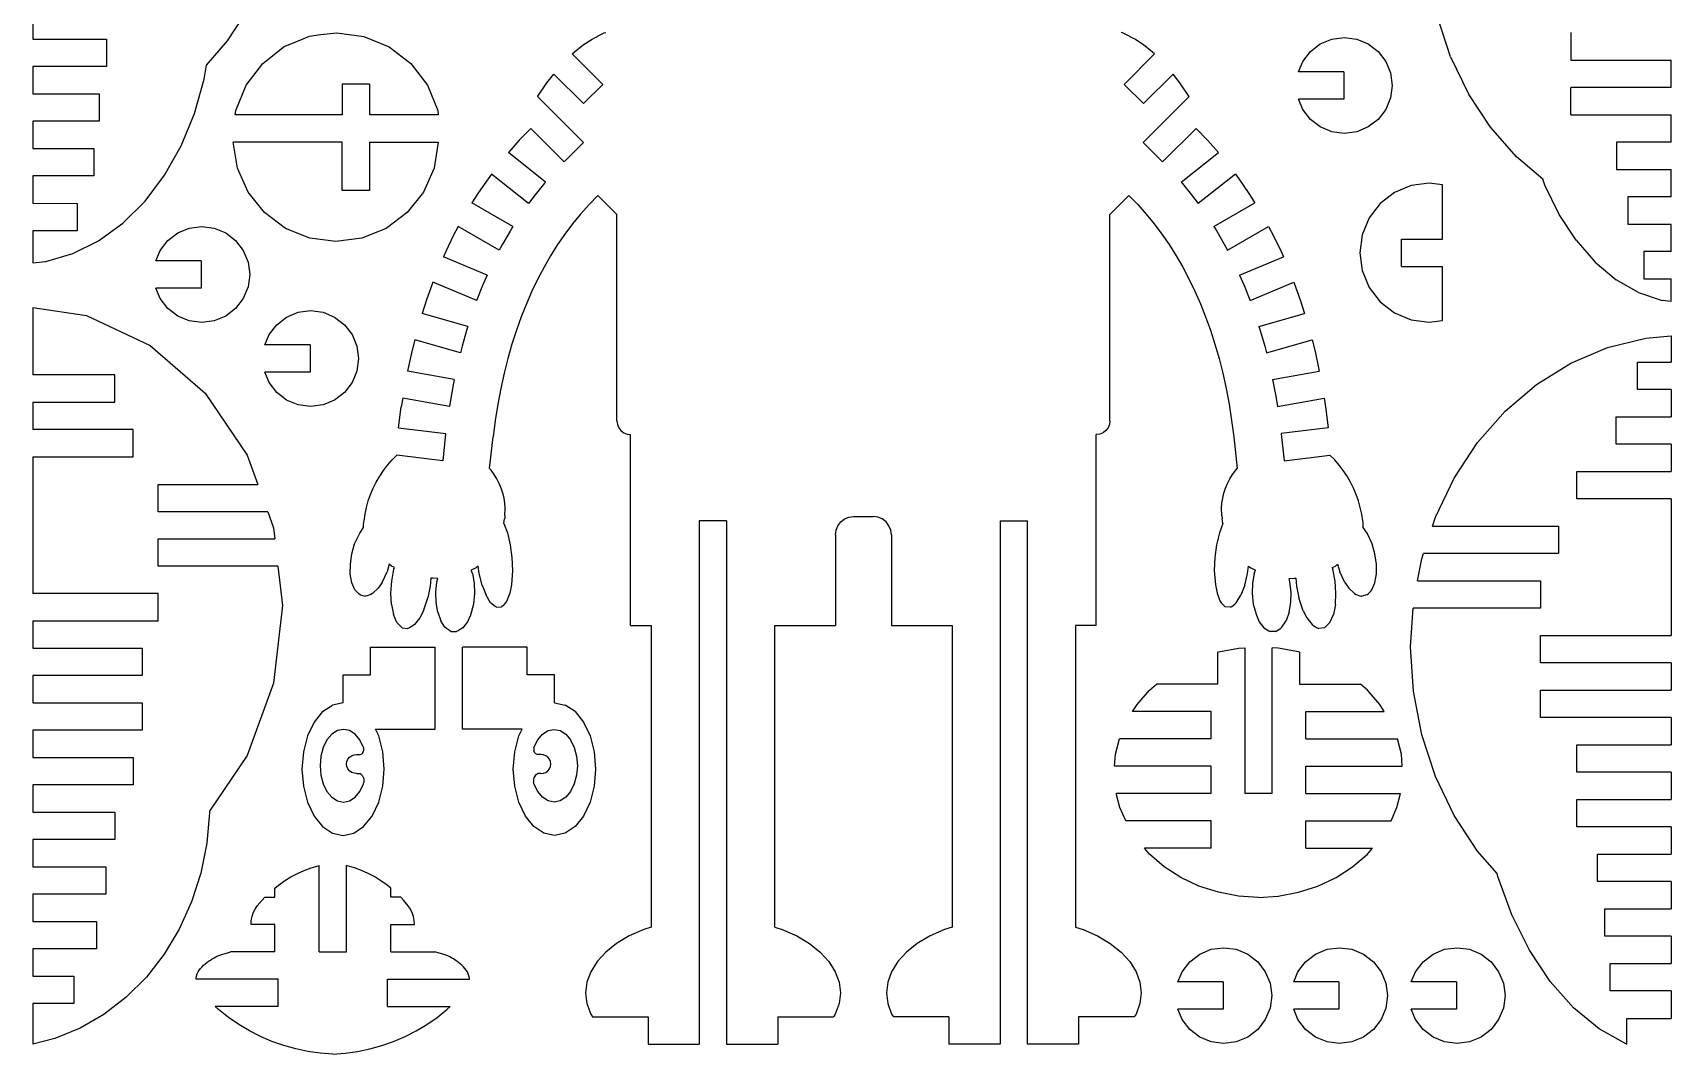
# Model space of a CAD drawing. Header units: inches. Extents: x -293 to 209, y -165 to 155.
# Drawn here: x -116.4 to 63.3, y -164.8 to -52.8 of the extents above; entities that cross this region are included whole.
import ezdxf

# ---------------------------------------------------------------- set-up
doc = ezdxf.new("R2010")
doc.units = ezdxf.units.IN
doc.header["$MEASUREMENT"] = 0

msp = doc.modelspace()

# ---------------------------------------------------------------- linework, layer by layer
for p, q in [((-95.04, -53.67), (-92.45, -49.71)), ((-116.4, -50.48), (-116.4, -53.48)), ((39.15, -55.42), (37.73, -51.12)), ((-116.4, -53.48), (-108.3, -53.48)), ((-108.3, -53.48), (-108.3, -56.48)), ((-97.36, -56.31), (-95.04, -53.67)), ((-88.81, -54.27), (-87.81, -53.86)), ((-87.81, -53.86), (-86.04, -53.13)), ((-86.04, -53.13), (-84.84, -52.97)), ((-84.84, -52.97), (-83.05, -52.78)), ((-83.05, -52.78), (-80.08, -53.17)), ((-80.08, -53.17), (-77.31, -54.32)), ((-56.01, -54.11), (-55.05, -53.47)), ((-55.05, -53.47), (-54.76, -53.31)), ((-54.76, -53.31), (-54.61, -53.24)), ((-54.61, -53.24), (-54.46, -53.18)), ((-54.46, -53.15), (-54.31, -53.07)), ((-54.46, -53.18), (-54.46, -53.15)), ((-54.31, -53.07), (-54.16, -53)), ((-54.16, -53), (-54, -52.93)), ((-54, -52.93), (-53.85, -52.86)), ((-53.85, -52.86), (-53.7, -52.79)), ((-53.7, -52.79), (-53.55, -52.73)), ((3.15, -52.79), (3, -52.73)), ((3.3, -52.86), (3.15, -52.79)), ((3.45, -52.93), (3.3, -52.86)), ((3.6, -53), (3.45, -52.93)), ((3.75, -53.07), (3.6, -53)), ((3.91, -53.15), (3.75, -53.07)), ((3.91, -53.18), (3.91, -53.15)), ((4.06, -53.24), (3.91, -53.18)), ((4.2, -53.31), (4.06, -53.24)), ((4.5, -53.47), (4.2, -53.31)), ((5.46, -54.11), (4.5, -53.47)), ((24.85, -53.99), (26.12, -53.46)), ((26.12, -53.46), (27.48, -53.28)), ((27.48, -53.28), (28.84, -53.46)), ((28.84, -53.46), (30.11, -53.99)), ((52.35, -52.76), (52.35, -55.76)), ((-91.17, -56.14), (-90.42, -55.57)), ((-90.42, -55.57), (-88.81, -54.27)), ((-77.31, -54.32), (-74.93, -56.14)), ((-57.21, -55.1), (-56.99, -54.89)), ((-53.88, -58.43), (-57.21, -55.1)), ((-56.99, -54.89), (-56.01, -54.11)), ((3.33, -58.43), (6.65, -55.1)), ((6.43, -54.89), (5.46, -54.11)), ((6.65, -55.1), (6.43, -54.89)), ((22.93, -55.92), (23.76, -54.83)), ((23.76, -54.83), (24.85, -53.99)), ((30.11, -53.99), (31.2, -54.83)), ((31.2, -54.83), (32.04, -55.92)), ((39.15, -55.42), (41.09, -59.46)), ((-116.4, -56.48), (-116.4, -59.48)), ((-108.3, -56.48), (-116.4, -56.48)), ((-97.61, -57.86), (-97.36, -56.31)), ((-92.99, -58.52), (-91.17, -56.14)), ((-74.93, -56.14), (-73.11, -58.52)), ((-60, -58.27), (-59.24, -57.31)), ((-59.24, -57.31), (-56, -60.55)), ((8.69, -57.31), (5.45, -60.55)), ((9.45, -58.27), (8.69, -57.31)), ((22.46, -57.05), (22.93, -55.92)), ((27.42, -57.05), (22.46, -57.05)), ((27.42, -57.05), (27.42, -60.05)), ((32.04, -55.92), (32.56, -57.18)), ((32.56, -57.18), (32.74, -58.55)), ((52.35, -55.76), (63.35, -55.76)), ((63.35, -58.76), (63.35, -55.76)), ((-98.67, -61.63), (-97.61, -57.86)), ((-94.14, -61.29), (-92.99, -58.52)), ((-79.47, -58.42), (-82.47, -58.42)), ((-82.47, -58.42), (-82.47, -61.76)), ((-79.47, -58.42), (-79.47, -61.76)), ((-73.11, -58.52), (-71.96, -61.29)), ((-60.98, -59.74), (-60, -58.27)), ((-53.88, -58.43), (-56, -60.55)), ((3.33, -58.43), (5.45, -60.55)), ((10.43, -59.74), (9.45, -58.27)), ((32.74, -58.55), (32.56, -59.91)), ((63.35, -58.76), (52.35, -58.76)), ((52.35, -61.76), (52.35, -58.76)), ((-116.4, -59.48), (-109.13, -59.48)), ((-109.13, -59.48), (-109.13, -62.48)), ((-61.02, -59.78), (-60.98, -59.74)), ((-55.97, -64.82), (-61.02, -59.78)), ((5.42, -64.82), (10.46, -59.78)), ((10.46, -59.78), (10.43, -59.74)), ((22.93, -61.18), (22.46, -60.05)), ((27.42, -60.05), (22.46, -60.05)), ((32.56, -59.91), (32.04, -61.18)), ((43.51, -63.14), (41.09, -59.46)), ((-116.4, -62.48), (-116.4, -65.48)), ((-109.13, -62.48), (-116.4, -62.48)), ((-100.13, -65.17), (-98.67, -61.63)), ((-94.2, -61.76), (-94.14, -61.29)), ((-82.47, -61.76), (-94.2, -61.76)), ((-71.92, -61.76), (-79.47, -61.76)), ((-71.96, -61.29), (-71.92, -61.76)), ((23.76, -62.27), (22.93, -61.18)), ((24.85, -63.1), (23.76, -62.27)), ((31.2, -62.27), (30.11, -63.1)), ((32.04, -61.18), (31.2, -62.27)), ((52.35, -61.76), (63.35, -61.76)), ((63.35, -64.76), (63.35, -61.76)), ((-63.03, -64.57), (-64.23, -65.92)), ((-63.03, -64.57), (-61.77, -63.26)), ((-58.09, -66.94), (-61.77, -63.26)), ((7.54, -66.94), (11.22, -63.26)), ((11.22, -63.26), (12.47, -64.57)), ((12.47, -64.57), (13.67, -65.92)), ((26.12, -63.63), (24.85, -63.1)), ((27.48, -63.81), (26.12, -63.63)), ((28.84, -63.63), (27.48, -63.81)), ((30.11, -63.1), (28.84, -63.63)), ((46.37, -66.38), (43.51, -63.14)), ((-116.4, -65.48), (-109.7, -65.48)), ((-109.7, -65.48), (-109.7, -68.48)), ((-101.94, -68.4), (-100.13, -65.17)), ((-82.47, -64.76), (-94.4, -64.76)), ((-93.95, -67.61), (-94.4, -64.76)), ((-82.47, -70.09), (-82.47, -64.76)), ((-79.47, -64.76), (-71.92, -64.76)), ((-79.47, -64.76), (-79.47, -70.09)), ((-71.92, -64.76), (-72.37, -67.61)), ((-60.14, -69.16), (-64.23, -65.92)), ((-55.97, -64.82), (-58.09, -66.94)), ((5.42, -64.82), (7.54, -66.94)), ((9.59, -69.16), (13.67, -65.92)), ((49.27, -68.84), (46.37, -66.38)), ((63.35, -64.76), (57.36, -64.76)), ((57.36, -64.76), (57.36, -67.76)), ((-92.79, -70.25), (-93.95, -67.61)), ((-72.37, -67.61), (-73.53, -70.25)), ((-66.09, -68.28), (-66.46, -68.79)), ((-62.01, -71.52), (-66.09, -68.28)), ((15.54, -68.28), (11.45, -71.52)), ((15.54, -68.28), (15.91, -68.79)), ((57.36, -67.76), (63.35, -67.76)), ((63.35, -70.76), (63.35, -67.76)), ((-116.4, -68.48), (-116.4, -71.48)), ((-109.7, -68.48), (-116.4, -68.48)), ((-104.09, -71.25), (-101.94, -68.4)), ((-79.47, -70.09), (-82.47, -70.09)), ((-66.46, -68.79), (-67.5, -70.29)), ((-60.26, -69.29), (-61.28, -70.54)), ((-60.14, -69.16), (-60.26, -69.29)), ((9.59, -69.16), (9.71, -69.29)), ((9.71, -69.29), (10.72, -70.54)), ((15.91, -68.79), (16.95, -70.29)), ((34.83, -69.54), (32.99, -70.3)), ((36.8, -69.28), (34.83, -69.54)), ((38.26, -69.47), (36.8, -69.28)), ((38.26, -75.4), (38.26, -69.47)), ((49.49, -69.48), (49.27, -68.84)), ((51.06, -72.7), (49.49, -69.48)), ((-116.4, -71.48), (-111.54, -71.51)), ((-111.54, -71.51), (-111.54, -74.51)), ((-106.52, -73.66), (-104.09, -71.25)), ((-90.99, -72.51), (-92.79, -70.25)), ((-73.53, -70.25), (-75.33, -72.51)), ((-67.5, -70.29), (-68.22, -71.43)), ((-63.72, -74.03), (-68.22, -71.43)), ((-61.28, -70.54), (-62.01, -71.52)), ((-55.38, -71.62), (-56.3, -72.66)), ((-54.42, -70.62), (-55.38, -71.62)), ((-52.32, -72.71), (-54.42, -70.62)), ((1.77, -72.71), (3.86, -70.62)), ((3.86, -70.62), (4.83, -71.62)), ((4.83, -71.62), (5.75, -72.66)), ((10.72, -70.54), (11.45, -71.52)), ((13.16, -74.03), (17.67, -71.43)), ((16.95, -70.29), (17.67, -71.43)), ((31.41, -71.51), (30.2, -73.09)), ((32.99, -70.3), (31.41, -71.51)), ((63.35, -70.76), (58.58, -70.76)), ((58.58, -70.76), (58.58, -73.76)), ((-109.18, -75.6), (-106.52, -73.66)), ((-88.69, -74.23), (-90.99, -72.51)), ((-75.33, -72.51), (-77.63, -74.23)), ((-56.3, -72.66), (-57.18, -73.74)), ((-52.32, -95.36), (-52.32, -72.71)), ((1.77, -95.36), (1.77, -72.71)), ((5.75, -72.66), (6.63, -73.74)), ((30.2, -73.09), (29.44, -74.93)), ((52.92, -75.54), (51.06, -72.7)), ((-116.4, -74.51), (-116.4, -78)), ((-111.54, -74.51), (-116.4, -74.51)), ((-101.59, -75.57), (-100.5, -74.73)), ((-100.5, -74.73), (-99.23, -74.21)), ((-99.23, -74.21), (-97.87, -74.03)), ((-97.87, -74.03), (-96.5, -74.21)), ((-96.5, -74.21), (-95.24, -74.73)), ((-95.24, -74.73), (-94.15, -75.57)), ((-86.02, -75.32), (-88.69, -74.23)), ((-83.16, -75.69), (-86.02, -75.32)), ((-80.3, -75.32), (-83.16, -75.69)), ((-77.63, -74.23), (-80.3, -75.32)), ((-70.28, -75.07), (-71.09, -76.76)), ((-69.72, -74.03), (-70.28, -75.07)), ((-65.22, -76.63), (-69.72, -74.03)), ((-64.03, -74.53), (-64.86, -75.96)), ((-63.72, -74.03), (-64.03, -74.53)), ((-58.02, -74.86), (-58.82, -76.02)), ((-57.18, -73.74), (-58.02, -74.86)), ((6.63, -73.74), (7.47, -74.86)), ((7.47, -74.86), (8.27, -76.02)), ((13.16, -74.03), (13.48, -74.53)), ((13.48, -74.53), (14.31, -75.96)), ((14.66, -76.63), (19.17, -74.03)), ((19.17, -74.03), (19.72, -75.07)), ((19.72, -75.07), (20.54, -76.76)), ((29.44, -74.93), (29.18, -76.9)), ((33.76, -78.4), (33.76, -75.4)), ((33.76, -75.4), (38.26, -75.4)), ((58.58, -73.76), (63.35, -73.76)), ((63.35, -76.76), (63.35, -73.76)), ((-114.98, -77.86), (-112.02, -77)), ((-112.02, -77), (-109.18, -75.6)), ((-102.89, -77.79), (-102.42, -76.66)), ((-102.42, -76.66), (-101.59, -75.57)), ((-94.15, -75.57), (-93.31, -76.66)), ((-93.31, -76.66), (-92.78, -77.93)), ((-71.09, -76.76), (-71.36, -77.36)), ((-64.86, -75.96), (-65.22, -76.63)), ((-59.59, -77.23), (-60.31, -78.48)), ((-58.82, -76.02), (-59.59, -77.23)), ((8.27, -76.02), (9.03, -77.23)), ((9.03, -77.23), (9.76, -78.48)), ((14.31, -75.96), (14.66, -76.63)), ((20.54, -76.76), (20.8, -77.36)), ((29.18, -76.9), (29.44, -78.87)), ((52.92, -75.54), (55.02, -77.95)), ((63.35, -76.76), (60.35, -76.76)), ((60.35, -76.76), (60.35, -79.76)), ((-116.4, -78), (-114.98, -77.86)), ((-97.92, -77.79), (-102.89, -77.79)), ((-97.92, -77.79), (-97.92, -80.79)), ((-92.78, -77.93), (-92.6, -79.29)), ((-66.55, -79.36), (-71.36, -77.36)), ((-60.31, -78.48), (-61, -79.77)), ((9.76, -78.48), (10.44, -79.77)), ((16, -79.36), (20.8, -77.36)), ((29.44, -78.87), (30.2, -80.71)), ((33.76, -78.4), (38.26, -78.4)), ((38.26, -84.33), (38.26, -78.4)), ((55.02, -77.95), (57.32, -79.87)), ((-102.42, -81.92), (-102.89, -80.79)), ((-97.92, -80.79), (-102.89, -80.79)), ((-92.78, -80.65), (-93.31, -81.92)), ((-92.6, -79.29), (-92.78, -80.65)), ((-72.55, -80.25), (-73.2, -82.06)), ((-72.51, -80.14), (-72.55, -80.25)), ((-67.7, -82.13), (-72.51, -80.14)), ((-67.05, -80.49), (-67.69, -82.09)), ((-66.55, -79.36), (-67.05, -80.49)), ((-61, -79.77), (-61.64, -81.11)), ((10.44, -79.77), (11.09, -81.11)), ((16, -79.36), (16.5, -80.49)), ((16.5, -80.49), (17.13, -82.09)), ((17.15, -82.13), (21.95, -80.14)), ((21.95, -80.14), (22, -80.25)), ((22, -80.25), (22.65, -82.06)), ((30.2, -80.71), (31.41, -82.29)), ((59.77, -81.28), (57.32, -79.87)), ((60.35, -79.76), (63.35, -79.76)), ((63.35, -82.24), (63.35, -79.76)), ((-101.59, -83.01), (-102.42, -81.92)), ((-93.31, -81.92), (-94.15, -83.01)), ((-73.2, -82.06), (-73.69, -83.58)), ((-67.69, -82.09), (-67.7, -82.13)), ((-62.25, -82.5), (-62.82, -83.93)), ((-61.64, -81.11), (-62.25, -82.5)), ((11.09, -81.11), (11.7, -82.5)), ((11.7, -82.5), (12.27, -83.93)), ((17.13, -82.09), (17.15, -82.13)), ((22.65, -82.06), (23.13, -83.58)), ((31.41, -82.29), (32.99, -83.5)), ((59.77, -81.28), (62.34, -82.13)), ((63.35, -82.24), (62.34, -82.13)), ((-116.4, -82.9), (-116.4, -90.29)), ((-116.4, -82.9), (-110.5, -83.78)), ((-110.5, -83.78), (-103.51, -87.07)), ((-100.5, -83.85), (-101.59, -83.01)), ((-99.23, -84.37), (-100.5, -83.85)), ((-97.87, -84.55), (-99.23, -84.37)), ((-96.5, -84.37), (-97.87, -84.55)), ((-95.24, -83.85), (-96.5, -84.37)), ((-94.15, -83.01), (-95.24, -83.85)), ((-89.64, -84.8), (-88.55, -83.97)), ((-88.55, -83.97), (-87.28, -83.44)), ((-87.28, -83.44), (-85.92, -83.26)), ((-85.92, -83.26), (-84.56, -83.44)), ((-84.56, -83.44), (-83.29, -83.97)), ((-83.29, -83.97), (-82.2, -84.8)), ((-68.68, -84.99), (-73.69, -83.58)), ((-62.82, -83.93), (-63.35, -85.41)), ((12.27, -83.93), (12.8, -85.41)), ((18.12, -84.99), (23.13, -83.58)), ((32.99, -83.5), (34.83, -84.26)), ((34.83, -84.26), (36.8, -84.52)), ((36.8, -84.52), (38.26, -84.33)), ((-90.94, -87.02), (-90.47, -85.89)), ((-90.47, -85.89), (-89.64, -84.8)), ((-82.2, -84.8), (-81.36, -85.89)), ((-81.36, -85.89), (-80.84, -87.16)), ((-68.82, -85.43), (-69.31, -87.16)), ((-68.68, -84.99), (-68.82, -85.43)), ((-63.35, -85.41), (-63.84, -86.93)), ((12.8, -85.41), (13.29, -86.93)), ((18.12, -84.99), (18.26, -85.43)), ((18.26, -85.43), (18.76, -87.16)), ((56.37, -87.31), (60.57, -86.27)), ((60.57, -86.27), (63.35, -86.04)), ((63.35, -86.04), (63.35, -88.91)), ((-103.51, -87.07), (-97.5, -92.31)), ((-85.98, -87.02), (-90.94, -87.02)), ((-85.98, -87.02), (-85.98, -90.02)), ((-80.84, -87.16), (-80.66, -88.52)), ((-74.82, -87.75), (-75.26, -89.72)), ((-74.5, -86.46), (-74.82, -87.75)), ((-69.49, -87.88), (-74.5, -86.46)), ((-69.31, -87.16), (-69.49, -87.88)), ((-63.84, -86.93), (-64.29, -88.51)), ((13.29, -86.93), (13.74, -88.51)), ((18.76, -87.16), (18.94, -87.88)), ((18.94, -87.88), (23.95, -86.46)), ((23.95, -86.46), (24.27, -87.75)), ((24.27, -87.75), (24.7, -89.72)), ((52.35, -89.02), (56.37, -87.31)), ((-80.66, -88.52), (-80.84, -89.89)), ((-75.26, -89.72), (-75.29, -89.91)), ((-64.29, -88.51), (-64.7, -90.13)), ((13.74, -88.51), (14.14, -90.13)), ((24.7, -89.72), (24.74, -89.91)), ((48.58, -91.36), (52.35, -89.02)), ((59.66, -91.91), (59.66, -88.91)), ((59.66, -88.91), (63.35, -88.91)), ((-107.4, -90.29), (-116.4, -90.29)), ((-107.4, -93.29), (-107.4, -90.29)), ((-90.47, -91.15), (-90.94, -90.02)), ((-85.98, -90.02), (-90.94, -90.02)), ((-89.64, -92.24), (-90.47, -91.15)), ((-81.36, -91.15), (-82.2, -92.24)), ((-80.84, -89.89), (-81.36, -91.15)), ((-70.17, -90.82), (-75.29, -89.91)), ((-70.17, -90.82), (-70.51, -92.63)), ((-64.7, -90.13), (-65.06, -91.8)), ((14.14, -90.13), (14.51, -91.8)), ((19.62, -90.82), (24.74, -89.91)), ((19.62, -90.82), (19.96, -92.63)), ((45.14, -94.28), (48.58, -91.36)), ((-116.4, -93.29), (-116.4, -96.29)), ((-116.4, -93.29), (-107.4, -93.29)), ((-97.5, -92.31), (-92.9, -99.13)), ((-88.55, -93.08), (-89.64, -92.24)), ((-87.28, -93.61), (-88.55, -93.08)), ((-83.29, -93.08), (-84.56, -93.61)), ((-82.2, -92.24), (-83.29, -93.08)), ((-75.82, -92.86), (-75.97, -93.8)), ((-70.7, -93.77), (-75.82, -92.86)), ((-70.51, -92.63), (-70.7, -93.77)), ((-65.06, -91.8), (-65.39, -93.53)), ((14.51, -91.8), (14.84, -93.53)), ((19.96, -92.63), (20.14, -93.77)), ((20.14, -93.77), (25.26, -92.86)), ((25.26, -92.86), (25.41, -93.8)), ((63.35, -91.91), (59.66, -91.91)), ((63.35, -91.91), (63.35, -94.91)), ((-85.92, -93.79), (-87.28, -93.61)), ((-84.56, -93.61), (-85.92, -93.79)), ((-76.27, -96.11), (-75.97, -93.8)), ((-65.39, -93.53), (-65.67, -95.3)), ((14.84, -93.53), (15.12, -95.3)), ((25.41, -93.8), (25.72, -96.11)), ((42.11, -97.74), (45.14, -94.28)), ((57.3, -97.91), (57.3, -94.91)), ((57.3, -94.91), (63.35, -94.91)), ((-105.4, -96.29), (-116.4, -96.29)), ((-105.4, -99.29), (-105.4, -96.29)), ((-76.27, -96.11), (-71.1, -96.75)), ((-71.12, -96.79), (-71.42, -99.74)), ((-71.1, -96.75), (-71.12, -96.79)), ((-65.67, -95.3), (-65.91, -97.12)), ((-52.32, -95.36), (-52.27, -95.74)), ((-52.27, -95.74), (-52.12, -96.11)), ((-52.12, -96.11), (-51.88, -96.42)), ((-51.88, -96.42), (-51.57, -96.66)), ((-51.57, -96.66), (-51.21, -96.81)), ((-51.21, -96.81), (-50.82, -96.86)), ((-50.82, -117.81), (-50.82, -96.86)), ((0.66, -96.81), (0.27, -96.86)), ((0.27, -117.81), (0.27, -96.86)), ((1.02, -96.66), (0.66, -96.81)), ((1.33, -96.42), (1.02, -96.66)), ((1.57, -96.11), (1.33, -96.42)), ((1.72, -95.74), (1.57, -96.11)), ((1.77, -95.36), (1.72, -95.74)), ((15.12, -95.3), (15.36, -97.12)), ((25.72, -96.11), (20.55, -96.75)), ((20.55, -96.75), (20.56, -96.79)), ((20.56, -96.79), (20.87, -99.74)), ((-66.28, -100.59), (-65.91, -97.12)), ((15.36, -97.12), (15.73, -100.59)), ((39.54, -101.65), (42.11, -97.74)), ((63.35, -97.91), (57.3, -97.91)), ((63.35, -97.91), (63.35, -100.91)), ((-116.4, -99.29), (-116.4, -114.29)), ((-116.4, -99.29), (-105.4, -99.29)), ((-92.9, -99.13), (-91.72, -102.35)), ((-77.93, -100.8), (-77.47, -100.21)), ((-77.47, -100.21), (-76.99, -99.64)), ((-76.99, -99.64), (-76.46, -99.11)), ((-71.42, -99.74), (-76.46, -99.11)), ((-66.12, -100.78), (-66.28, -100.59)), ((15.57, -100.78), (15.73, -100.59)), ((20.87, -99.74), (25.91, -99.11)), ((26.43, -99.64), (25.91, -99.11)), ((26.92, -100.21), (26.43, -99.64)), ((27.37, -100.8), (26.92, -100.21)), ((-102.63, -105.35), (-102.63, -102.35)), ((-102.63, -102.35), (-91.72, -102.35)), ((-79.05, -102.74), (-78.72, -102.07)), ((-78.72, -102.07), (-78.34, -101.42)), ((-78.34, -101.42), (-77.93, -100.8)), ((-65.78, -101.23), (-66.12, -100.78)), ((-65.48, -101.71), (-65.78, -101.23)), ((-65.22, -102.21), (-65.48, -101.71)), ((-65, -102.73), (-65.22, -102.21)), ((14.45, -102.73), (14.67, -102.21)), ((14.67, -102.21), (14.93, -101.71)), ((14.93, -101.71), (15.23, -101.23)), ((15.23, -101.23), (15.57, -100.78)), ((27.79, -101.42), (27.37, -100.8)), ((28.16, -102.07), (27.79, -101.42)), ((28.5, -102.74), (28.16, -102.07)), ((37.48, -105.93), (39.54, -101.65)), ((53, -103.91), (53, -100.91)), ((53, -100.91), (63.35, -100.91)), ((-79.79, -104.86), (-79.59, -104.14)), ((-79.59, -104.14), (-79.34, -103.43)), ((-79.34, -103.43), (-79.05, -102.74)), ((-64.83, -103.27), (-65, -102.73)), ((-64.69, -103.82), (-64.83, -103.27)), ((-64.61, -104.38), (-64.69, -103.82)), ((14.06, -104.38), (14.14, -103.82)), ((14.14, -103.82), (14.27, -103.27)), ((14.27, -103.27), (14.45, -102.73)), ((28.79, -103.43), (28.5, -102.74)), ((29.04, -104.14), (28.79, -103.43)), ((29.24, -104.86), (29.04, -104.14)), ((63.35, -103.91), (53, -103.91)), ((63.35, -103.91), (63.35, -118.91)), ((-90.63, -105.35), (-102.63, -105.35)), ((-90.63, -105.35), (-90, -107.08)), ((-80.06, -106.33), (-79.95, -105.59)), ((-79.95, -105.59), (-79.79, -104.86)), ((-64.6, -105.74), (-64.63, -106.07)), ((-64.57, -104.94), (-64.61, -104.38)), ((-64.6, -105.74), (-64.57, -104.94)), ((-27.35, -106.12), (-26.87, -105.92)), ((-26.87, -105.92), (-26.35, -105.86)), ((-26.35, -105.86), (-24.2, -105.86)), ((-23.69, -105.92), (-24.2, -105.86)), ((-23.2, -106.12), (-23.69, -105.92)), ((14.02, -104.94), (14.06, -104.38)), ((14.04, -105.74), (14.02, -104.94)), ((14.04, -105.74), (14.07, -106.07)), ((29.4, -105.59), (29.24, -104.86)), ((29.51, -106.33), (29.4, -105.59)), ((37.16, -106.91), (37.48, -105.93)), ((-90, -107.08), (-89.86, -108.29)), ((-81.09, -108.85), (-80.54, -107.68)), ((-80.54, -107.68), (-80.12, -107.07)), ((-80.12, -106.91), (-80.11, -106.72)), ((-80.12, -107.03), (-80.12, -106.91)), ((-80.12, -107.07), (-80.12, -107.03)), ((-80.11, -106.72), (-80.1, -106.46)), ((-80.1, -106.46), (-80.06, -106.33)), ((-64.72, -106.63), (-64.64, -106.12)), ((-64.72, -106.63), (-64.33, -107.64)), ((-64.63, -106.07), (-64.64, -106.12)), ((-64.33, -107.64), (-64.02, -108.94)), ((-40.28, -106.33), (-43.28, -106.33)), ((-43.28, -106.33), (-43.28, -163.75)), ((-40.28, -106.33), (-40.28, -163.75)), ((-28.35, -107.86), (-28.28, -107.34)), ((-28.28, -107.34), (-28.08, -106.86)), ((-28.08, -106.86), (-27.76, -106.44)), ((-27.76, -106.44), (-27.35, -106.12)), ((-22.79, -106.44), (-23.2, -106.12)), ((-22.47, -106.86), (-22.79, -106.44)), ((-22.27, -107.34), (-22.47, -106.86)), ((-22.2, -107.86), (-22.27, -107.34)), ((-10.28, -106.33), (-7.28, -106.33)), ((-10.28, -106.33), (-10.28, -163.75)), ((-7.28, -163.75), (-7.28, -106.33)), ((13.78, -107.64), (13.47, -108.94)), ((14.17, -106.63), (13.78, -107.64)), ((14.07, -106.07), (14.09, -106.12)), ((14.17, -106.63), (14.09, -106.12)), ((29.54, -106.46), (29.51, -106.33)), ((29.56, -106.72), (29.54, -106.46)), ((29.57, -106.91), (29.56, -106.72)), ((29.57, -107.03), (29.57, -106.91)), ((29.57, -107.07), (29.57, -107.03)), ((29.99, -107.68), (29.57, -107.07)), ((30.54, -108.85), (29.99, -107.68)), ((37.16, -106.91), (51, -106.91)), ((51, -106.91), (51, -109.91)), ((-102.63, -111.29), (-102.63, -108.29)), ((-102.63, -108.29), (-89.86, -108.29)), ((-81.4, -109.94), (-81.09, -108.85)), ((-64.02, -108.94), (-63.83, -110.35)), ((-28.35, -107.86), (-28.35, -117.81)), ((-22.2, -107.86), (-22.2, -117.81)), ((13.47, -108.94), (13.28, -110.35)), ((30.85, -109.94), (30.54, -108.85)), ((-89.51, -111.29), (-102.63, -111.29)), ((-89.51, -111.29), (-89.01, -115.6)), ((-81.57, -112.15), (-81.56, -111.07)), ((-81.56, -111.07), (-81.4, -109.94)), ((-77.3, -111.07), (-77.54, -111.92)), ((-77.05, -111.28), (-77.3, -111.07)), ((-76.72, -111.45), (-77.05, -111.28)), ((-76.78, -111.63), (-76.72, -111.45)), ((-67.53, -111.29), (-67.76, -111.48)), ((-67.42, -112.09), (-67.53, -111.29)), ((-63.83, -110.35), (-63.77, -111.77)), ((13.28, -110.35), (13.22, -111.77)), ((16.87, -112.09), (16.97, -111.29)), ((16.97, -111.29), (17.21, -111.48)), ((26.16, -111.45), (26.5, -111.28)), ((26.16, -111.45), (26.22, -111.63)), ((26.5, -111.28), (26.75, -111.07)), ((26.75, -111.07), (26.99, -111.92)), ((31.01, -111.07), (30.85, -109.94)), ((31.02, -112.15), (31.01, -111.07)), ((35.52, -112.91), (35.98, -110.51)), ((35.98, -110.51), (36.17, -109.91)), ((51, -109.91), (36.17, -109.91)), ((-81.4, -113.11), (-81.57, -112.15)), ((-81.07, -113.89), (-81.4, -113.11)), ((-78.09, -113.09), (-78.52, -113.72)), ((-78.09, -113.09), (-77.54, -111.92)), ((-77.12, -114.25), (-77.02, -112.93)), ((-77.02, -112.93), (-76.78, -111.63)), ((-72.73, -112.6), (-72.8, -113.49)), ((-72.52, -112.61), (-72.73, -112.6)), ((-71.98, -112.64), (-72.52, -112.61)), ((-72.19, -114.16), (-72.07, -113.03)), ((-72.07, -113.03), (-71.98, -112.64)), ((-67.76, -111.48), (-68.29, -111.72)), ((-68.22, -111.91), (-68.29, -111.72)), ((-68.15, -112.11), (-68.22, -111.91)), ((-68.15, -112.11), (-67.97, -113.18)), ((-67.97, -113.18), (-67.93, -114.31)), ((-67.11, -113.39), (-67.42, -112.09)), ((-63.77, -111.77), (-63.9, -113.36)), ((13.22, -111.77), (13.35, -113.36)), ((16.56, -113.39), (16.87, -112.09)), ((17.21, -111.48), (17.73, -111.72)), ((17.41, -113.18), (17.38, -114.31)), ((17.59, -112.11), (17.41, -113.18)), ((17.59, -112.11), (17.66, -111.91)), ((17.66, -111.91), (17.73, -111.72)), ((21.42, -112.64), (21.97, -112.61)), ((21.52, -113.03), (21.42, -112.64)), ((21.64, -114.16), (21.52, -113.03)), ((21.97, -112.61), (22.18, -112.6)), ((22.18, -112.6), (22.25, -113.49)), ((26.47, -112.93), (26.22, -111.63)), ((26.57, -114.25), (26.47, -112.93)), ((27.54, -113.09), (26.99, -111.92)), ((27.54, -113.09), (27.97, -113.72)), ((30.51, -113.89), (30.84, -113.11)), ((30.84, -113.11), (31.02, -112.15)), ((35.52, -112.91), (49, -112.91)), ((49, -112.91), (49, -115.91)), ((-102.63, -114.29), (-116.4, -114.29)), ((-102.63, -117.29), (-102.63, -114.29)), ((-80.93, -114.05), (-81.07, -113.89)), ((-80.64, -114.35), (-80.93, -114.05)), ((-80.5, -114.46), (-80.64, -114.35)), ((-80.5, -114.46), (-79.94, -114.59)), ((-79.89, -114.59), (-79.94, -114.59)), ((-79.72, -114.54), (-79.89, -114.59)), ((-79.33, -114.39), (-79.72, -114.54)), ((-79.15, -114.3), (-79.33, -114.39)), ((-78.52, -113.72), (-79.15, -114.3)), ((-77.06, -115.49), (-77.12, -114.25)), ((-73.53, -116.2), (-73.05, -114.78)), ((-72.8, -113.49), (-73.05, -114.78)), ((-72.16, -115.29), (-72.19, -114.16)), ((-67.93, -114.31), (-68.05, -115.45)), ((-67.11, -113.39), (-66.68, -114.49)), ((-66.18, -115.32), (-66.68, -114.49)), ((-64.08, -114.26), (-64.44, -115.17)), ((-63.9, -113.36), (-64.08, -114.26)), ((13.35, -113.36), (13.53, -114.26)), ((13.53, -114.26), (13.88, -115.17)), ((15.62, -115.32), (16.13, -114.49)), ((16.56, -113.39), (16.13, -114.49)), ((17.38, -114.31), (17.5, -115.45)), ((21.6, -115.29), (21.64, -114.16)), ((22.25, -113.49), (22.49, -114.78)), ((22.98, -116.2), (22.49, -114.78)), ((26.51, -115.49), (26.57, -114.25)), ((27.97, -113.72), (28.59, -114.3)), ((28.59, -114.3), (28.78, -114.39)), ((28.78, -114.39), (29.17, -114.54)), ((29.17, -114.54), (29.34, -114.59)), ((29.34, -114.59), (29.39, -114.59)), ((29.95, -114.46), (29.39, -114.59)), ((29.95, -114.46), (30.09, -114.35)), ((30.09, -114.35), (30.38, -114.05)), ((30.38, -114.05), (30.51, -113.89)), ((-89.01, -115.6), (-90, -124.13)), ((-77.06, -115.49), (-76.84, -116.59)), ((-76.46, -117.46), (-76.84, -116.59)), ((-73.53, -116.2), (-73.93, -116.97)), ((-71.98, -116.36), (-72.16, -115.29)), ((-71.98, -116.36), (-71.64, -117.28)), ((-68.39, -116.69), (-68.71, -117.39)), ((-68.05, -115.45), (-68.39, -116.69)), ((-66.02, -115.46), (-66.18, -115.32)), ((-65.68, -115.72), (-66.02, -115.46)), ((-65.53, -115.81), (-65.68, -115.72)), ((-65.53, -115.81), (-64.98, -115.76)), ((-64.85, -115.65), (-64.98, -115.76)), ((-64.57, -115.34), (-64.85, -115.65)), ((-64.44, -115.17), (-64.57, -115.34)), ((13.88, -115.17), (14.02, -115.34)), ((14.02, -115.34), (14.3, -115.65)), ((14.3, -115.65), (14.43, -115.76)), ((14.98, -115.81), (14.43, -115.76)), ((14.98, -115.81), (15.13, -115.72)), ((15.13, -115.72), (15.46, -115.46)), ((15.46, -115.46), (15.62, -115.32)), ((17.5, -115.45), (17.84, -116.69)), ((17.84, -116.69), (18.16, -117.39)), ((21.42, -116.36), (21.09, -117.28)), ((21.42, -116.36), (21.6, -115.29)), ((22.98, -116.2), (23.37, -116.97)), ((25.91, -117.46), (26.28, -116.59)), ((26.51, -115.49), (26.28, -116.59)), ((34.76, -120.15), (35.03, -115.91)), ((49, -115.91), (35.03, -115.91)), ((-116.4, -117.29), (-116.4, -120.29)), ((-116.4, -117.29), (-102.63, -117.29)), ((-76.32, -117.62), (-76.46, -117.46)), ((-76.01, -117.93), (-76.32, -117.62)), ((-75.86, -118.05), (-76.01, -117.93)), ((-75.86, -118.05), (-75.25, -118.13)), ((-75.07, -118.06), (-75.25, -118.13)), ((-74.7, -117.84), (-75.07, -118.06)), ((-74.51, -117.71), (-74.7, -117.84)), ((-73.93, -116.97), (-74.51, -117.71)), ((-71.18, -117.99), (-71.64, -117.28)), ((-71.02, -118.13), (-71.18, -117.99)), ((-70.68, -118.37), (-71.02, -118.13)), ((-70.53, -118.46), (-70.68, -118.37)), ((-70.53, -118.46), (-69.91, -118.48)), ((-69.74, -118.4), (-69.91, -118.48)), ((-69.39, -118.19), (-69.74, -118.4)), ((-69.22, -118.07), (-69.39, -118.19)), ((-68.71, -117.39), (-69.22, -118.07)), ((-50.82, -117.81), (-48.55, -117.81)), ((-48.55, -117.81), (-48.55, -150.9)), ((-35, -150.9), (-35, -117.81)), ((-35, -117.81), (-28.35, -117.81)), ((-22.2, -117.81), (-15.55, -117.81)), ((-15.55, -117.81), (-15.55, -150.9)), ((0.27, -117.81), (-2, -117.81)), ((-2, -117.81), (-2, -150.9)), ((18.16, -117.39), (18.67, -118.07)), ((18.67, -118.07), (18.84, -118.19)), ((18.84, -118.19), (19.19, -118.4)), ((19.19, -118.4), (19.35, -118.48)), ((19.97, -118.46), (19.35, -118.48)), ((19.97, -118.46), (20.13, -118.37)), ((20.13, -118.37), (20.47, -118.13)), ((20.47, -118.13), (20.63, -117.99)), ((20.63, -117.99), (21.09, -117.28)), ((23.37, -116.97), (23.96, -117.71)), ((23.96, -117.71), (24.14, -117.84)), ((24.14, -117.84), (24.52, -118.06)), ((24.52, -118.06), (24.69, -118.13)), ((25.31, -118.05), (24.69, -118.13)), ((25.31, -118.05), (25.46, -117.93)), ((25.46, -117.93), (25.76, -117.62)), ((25.76, -117.62), (25.91, -117.46)), ((-116.4, -120.29), (-104.4, -120.29)), ((-104.4, -120.29), (-104.4, -123.29)), ((-79.36, -120.2), (-72.27, -120.2)), ((-79.36, -123.21), (-79.36, -120.2)), ((-72.27, -129.17), (-72.27, -120.2)), ((-69.27, -129.17), (-69.27, -120.2)), ((-62.17, -120.2), (-69.27, -120.2)), ((-62.17, -123.21), (-62.17, -120.2)), ((13.67, -120.71), (15.89, -120.3)), ((15.89, -120.3), (16.56, -120.25)), ((16.56, -120.25), (16.56, -136.24)), ((20.23, -120.3), (19.56, -120.25)), ((19.56, -136.24), (19.56, -120.25)), ((22.45, -120.71), (20.23, -120.3)), ((35.07, -125.02), (34.76, -120.15)), ((49, -121.91), (49, -118.91)), ((49, -118.91), (63.35, -118.91)), ((13.56, -120.75), (13.67, -120.71)), ((13.56, -120.75), (13.56, -124.24)), ((22.56, -120.75), (22.45, -120.71)), ((22.56, -120.75), (22.56, -124.24)), ((63.35, -121.91), (49, -121.91)), ((63.35, -121.91), (63.35, -124.91)), ((-116.4, -123.29), (-116.4, -126.29)), ((-104.4, -123.29), (-116.4, -123.29)), ((-82.36, -126.29), (-82.36, -123.21)), ((-82.36, -123.21), (-79.36, -123.21)), ((-59.17, -123.21), (-62.17, -123.21)), ((-59.17, -126.29), (-59.17, -123.21)), ((-90, -124.13), (-92.9, -132.08)), ((4.75, -126.47), (6.12, -124.9)), ((6.12, -124.9), (6.88, -124.24)), ((13.56, -124.24), (6.88, -124.24)), ((22.56, -124.24), (29.25, -124.24)), ((30.01, -124.9), (29.25, -124.24)), ((31.37, -126.47), (30.01, -124.9)), ((35.98, -129.79), (35.07, -125.02)), ((49, -127.91), (49, -124.91)), ((49, -124.91), (63.35, -124.91)), ((-116.4, -126.29), (-104.4, -126.29)), ((-104.4, -126.29), (-104.4, -129.29)), ((-84.62, -127.26), (-85.55, -128.42)), ((-84.62, -127.26), (-83.53, -126.53)), ((-82.36, -126.29), (-83.53, -126.53)), ((-59.17, -126.29), (-58, -126.53)), ((-56.91, -127.26), (-58, -126.53)), ((-56.91, -127.26), (-55.98, -128.42)), ((4.26, -127.24), (4.75, -126.47)), ((12.87, -127.24), (4.26, -127.24)), ((12.87, -130.24), (12.87, -127.24)), ((23.25, -127.24), (31.86, -127.24)), ((23.25, -130.24), (23.25, -127.24)), ((31.86, -127.24), (31.37, -126.47)), ((-116.4, -129.29), (-116.4, -132.29)), ((-104.4, -129.29), (-116.4, -129.29)), ((-85.55, -128.42), (-86.27, -129.92)), ((-82.98, -129.34), (-83.6, -129.74)), ((-82.32, -129.21), (-82.98, -129.34)), ((-81.66, -129.34), (-82.32, -129.21)), ((-81.05, -129.74), (-81.66, -129.34)), ((-78.81, -129.17), (-72.27, -129.17)), ((-78.45, -129.92), (-78.81, -129.17)), ((-62.72, -129.17), (-69.27, -129.17)), ((-63.08, -129.92), (-62.72, -129.17)), ((-60.49, -129.74), (-59.87, -129.34)), ((-59.87, -129.34), (-59.21, -129.21)), ((-59.21, -129.21), (-58.55, -129.34)), ((-58.55, -129.34), (-57.93, -129.74)), ((-55.98, -128.42), (-55.26, -129.92)), ((63.35, -127.91), (49, -127.91)), ((63.35, -127.91), (63.35, -130.91)), ((-86.27, -129.92), (-86.72, -131.68)), ((-84.53, -131.2), (-84.79, -132.16)), ((-84.13, -130.37), (-84.53, -131.2)), ((-83.6, -129.74), (-84.13, -130.37)), ((-80.52, -130.37), (-81.05, -129.74)), ((-80.11, -131.2), (-80.52, -130.37)), ((-80.11, -131.2), (-80.11, -131.56)), ((-78, -131.68), (-78.45, -129.92)), ((-63.53, -131.68), (-63.08, -129.92)), ((-61.42, -131.2), (-61.01, -130.37)), ((-61.42, -131.2), (-61.42, -131.56)), ((-61.01, -130.37), (-60.49, -129.74)), ((-57.93, -129.74), (-57.41, -130.37)), ((-57.41, -130.37), (-57, -131.2)), ((-57, -131.2), (-56.75, -132.16)), ((-55.26, -129.92), (-54.81, -131.68)), ((2.39, -131.94), (2.81, -130.24)), ((12.87, -130.24), (2.81, -130.24)), ((23.25, -130.24), (33.31, -130.24)), ((33.74, -131.94), (33.31, -130.24)), ((37.48, -134.37), (35.98, -129.79)), ((53, -133.91), (53, -130.91)), ((53, -130.91), (63.35, -130.91)), ((-116.4, -132.29), (-105.4, -132.29)), ((-105.4, -132.29), (-105.4, -135.29)), ((-92.9, -132.08), (-97.03, -138.19)), ((-86.72, -131.68), (-86.88, -133.56)), ((-84.79, -132.16), (-84.87, -133.2)), ((-81.97, -133.01), (-81.94, -132.74)), ((-81.94, -133.28), (-81.97, -133.01)), ((-81.94, -132.74), (-81.83, -132.48)), ((-81.83, -132.48), (-81.65, -132.27)), ((-81.65, -132.27), (-81.42, -132.1)), ((-81.42, -132.1), (-81.16, -132)), ((-81.16, -132), (-80.87, -131.96)), ((-80.87, -131.96), (-80.48, -131.96)), ((-80.48, -131.96), (-80.3, -131.88)), ((-80.18, -131.75), (-80.3, -131.88)), ((-80.18, -131.75), (-80.11, -131.56)), ((-77.85, -133.56), (-78, -131.68)), ((-63.69, -133.56), (-63.53, -131.68)), ((-61.35, -131.75), (-61.42, -131.56)), ((-61.35, -131.75), (-61.23, -131.88)), ((-61.05, -131.96), (-61.23, -131.88)), ((-60.66, -131.96), (-61.05, -131.96)), ((-60.38, -132), (-60.66, -131.96)), ((-60.11, -132.1), (-60.38, -132)), ((-59.88, -132.27), (-60.11, -132.1)), ((-59.71, -132.48), (-59.88, -132.27)), ((-59.6, -132.74), (-59.71, -132.48)), ((-59.56, -133.01), (-59.6, -132.74)), ((-59.6, -133.28), (-59.56, -133.01)), ((-56.75, -132.16), (-56.66, -133.2)), ((-54.81, -131.68), (-54.66, -133.56)), ((2.28, -133.24), (2.39, -131.94)), ((33.84, -133.24), (33.74, -131.94)), ((-86.88, -133.56), (-86.72, -135.45)), ((-84.87, -133.2), (-84.79, -134.23)), ((-84.79, -134.23), (-84.53, -135.19)), ((-81.83, -133.53), (-81.94, -133.28)), ((-81.65, -133.75), (-81.83, -133.53)), ((-81.42, -133.92), (-81.65, -133.75)), ((-81.16, -134.02), (-81.42, -133.92)), ((-80.87, -134.06), (-81.16, -134.02)), ((-80.87, -134.06), (-80.52, -134.06)), ((-80.38, -134.15), (-80.52, -134.06)), ((-80.24, -134.29), (-80.38, -134.15)), ((-80.24, -134.29), (-80.11, -134.53)), ((-80.11, -134.53), (-80.08, -134.72)), ((-80.08, -134.72), (-80.08, -135.05)), ((-78, -135.45), (-77.85, -133.56)), ((-63.53, -135.45), (-63.69, -133.56)), ((-61.42, -134.53), (-61.46, -134.72)), ((-61.46, -134.72), (-61.46, -135.05)), ((-61.29, -134.29), (-61.42, -134.53)), ((-61.29, -134.29), (-61.16, -134.15)), ((-61.16, -134.15), (-61.01, -134.06)), ((-60.66, -134.06), (-61.01, -134.06)), ((-60.66, -134.06), (-60.38, -134.02)), ((-60.38, -134.02), (-60.11, -133.92)), ((-60.11, -133.92), (-59.88, -133.75)), ((-59.88, -133.75), (-59.71, -133.53)), ((-59.71, -133.53), (-59.6, -133.28)), ((-56.75, -134.23), (-57, -135.19)), ((-56.66, -133.2), (-56.75, -134.23)), ((-54.66, -133.56), (-54.81, -135.45)), ((12.87, -133.24), (2.28, -133.24)), ((12.87, -136.24), (12.87, -133.24)), ((23.25, -133.24), (33.84, -133.24)), ((23.25, -136.24), (23.25, -133.24)), ((39.54, -138.66), (37.48, -134.37)), ((63.35, -133.91), (53, -133.91)), ((63.35, -133.91), (63.35, -136.91)), ((-116.4, -135.29), (-116.4, -138.29)), ((-105.4, -135.29), (-116.4, -135.29)), ((-86.72, -135.45), (-86.27, -137.2)), ((-84.53, -135.19), (-84.13, -136.02)), ((-84.13, -136.02), (-83.6, -136.66)), ((-81.05, -136.66), (-80.52, -136.02)), ((-80.52, -136.02), (-80.11, -135.19)), ((-80.11, -135.19), (-80.08, -135.05)), ((-78.45, -137.2), (-78, -135.45)), ((-63.08, -137.2), (-63.53, -135.45)), ((-61.42, -135.19), (-61.46, -135.05)), ((-61.01, -136.02), (-61.42, -135.19)), ((-60.49, -136.66), (-61.01, -136.02)), ((-57.41, -136.02), (-57.93, -136.66)), ((-57, -135.19), (-57.41, -136.02)), ((-54.81, -135.45), (-55.26, -137.2)), ((2.87, -137.77), (2.47, -136.24)), ((12.87, -136.24), (2.47, -136.24)), ((19.56, -136.24), (16.56, -136.24)), ((23.25, -136.24), (33.65, -136.24)), ((33.25, -137.77), (33.65, -136.24)), ((-116.4, -138.29), (-107.4, -138.29)), ((-107.4, -138.29), (-107.4, -141.29)), ((-97.02, -138.37), (-97.32, -141.7)), ((-97.03, -138.19), (-97.02, -138.37)), ((-86.27, -137.2), (-85.55, -138.71)), ((-83.6, -136.66), (-82.98, -137.06)), ((-82.98, -137.06), (-82.32, -137.19)), ((-82.32, -137.19), (-81.66, -137.06)), ((-81.66, -137.06), (-81.05, -136.66)), ((-79.17, -138.71), (-78.45, -137.2)), ((-62.36, -138.71), (-63.08, -137.2)), ((-59.87, -137.06), (-60.49, -136.66)), ((-59.21, -137.19), (-59.87, -137.06)), ((-58.55, -137.06), (-59.21, -137.19)), ((-57.93, -136.66), (-58.55, -137.06)), ((-55.26, -137.2), (-55.98, -138.71)), ((3.51, -139.24), (2.87, -137.77)), ((32.61, -139.24), (33.25, -137.77)), ((53, -139.91), (53, -136.91)), ((53, -136.91), (63.35, -136.91)), ((-85.55, -138.71), (-84.62, -139.87)), ((-84.62, -139.87), (-83.53, -140.6)), ((-81.19, -140.6), (-80.11, -139.87)), ((-80.11, -139.87), (-79.17, -138.71)), ((-61.43, -139.87), (-62.36, -138.71)), ((-60.34, -140.6), (-61.43, -139.87)), ((-56.91, -139.87), (-58, -140.6)), ((-55.98, -138.71), (-56.91, -139.87)), ((12.87, -139.24), (3.51, -139.24)), ((12.87, -142.24), (12.87, -139.24)), ((23.25, -139.24), (32.61, -139.24)), ((23.25, -142.24), (23.25, -139.24)), ((42.11, -142.56), (39.54, -138.66)), ((63.35, -139.91), (53, -139.91)), ((63.35, -139.91), (63.35, -142.91)), ((-116.4, -141.29), (-116.4, -144.29)), ((-107.4, -141.29), (-116.4, -141.29)), ((-97.32, -141.7), (-97.97, -144.97)), ((-83.53, -140.6), (-82.36, -140.84)), ((-82.36, -140.84), (-81.19, -140.6)), ((-59.17, -140.84), (-60.34, -140.6)), ((-58, -140.6), (-59.17, -140.84)), ((6.12, -142.89), (5.55, -142.24)), ((12.87, -142.24), (5.55, -142.24)), ((7.73, -144.28), (6.12, -142.89)), ((23.25, -142.24), (30.57, -142.24)), ((28.4, -144.28), (30.01, -142.89)), ((30.01, -142.89), (30.57, -142.24)), ((44.26, -145.01), (42.11, -142.56)), ((55.25, -145.91), (55.25, -142.91)), ((55.25, -142.91), (63.35, -142.91)), ((-116.4, -144.29), (-108.4, -144.29)), ((-108.4, -144.29), (-108.4, -147.29)), ((-97.97, -144.97), (-98.98, -148.12)), ((-88.79, -145.82), (-88.09, -145.39)), ((-88.09, -145.39), (-87.37, -145.01)), ((-87.37, -145.01), (-86.63, -144.68)), ((-86.63, -144.68), (-85.87, -144.39)), ((-85.87, -144.39), (-85.09, -144.16)), ((-85.09, -144.16), (-84.99, -144.14)), ((-84.99, -153.62), (-84.99, -144.14)), ((-81.99, -153.62), (-81.99, -144.14)), ((-81.89, -144.16), (-81.99, -144.14)), ((-81.12, -144.39), (-81.89, -144.16)), ((-80.35, -144.68), (-81.12, -144.39)), ((-79.61, -145.01), (-80.35, -144.68)), ((-78.89, -145.39), (-79.61, -145.01)), ((-78.2, -145.82), (-78.89, -145.39)), ((9.55, -145.45), (7.73, -144.28)), ((11.54, -146.39), (9.55, -145.45)), ((24.58, -146.39), (26.58, -145.45)), ((26.58, -145.45), (28.4, -144.28)), ((44.34, -145.34), (44.26, -145.01)), ((45.88, -149.57), (44.34, -145.34)), ((-116.4, -147.29), (-116.4, -150.29)), ((-108.4, -147.29), (-116.4, -147.29)), ((-89.85, -146.61), (-89.45, -146.29)), ((-89.85, -147.62), (-89.85, -146.61)), ((-89.45, -146.29), (-88.79, -145.82)), ((-77.53, -146.29), (-78.2, -145.82)), ((-77.13, -146.61), (-77.53, -146.29)), ((-77.13, -147.62), (-77.13, -146.61)), ((13.67, -147.08), (11.54, -146.39)), ((15.89, -147.5), (13.67, -147.08)), ((20.23, -147.5), (22.45, -147.08)), ((22.45, -147.08), (24.58, -146.39)), ((63.35, -145.91), (55.25, -145.91)), ((63.35, -145.91), (63.35, -148.91)), ((-98.98, -148.12), (-100.33, -151.11)), ((-92.21, -149.32), (-92.02, -148.93)), ((-92.02, -148.93), (-91.77, -148.56)), ((-91.77, -148.56), (-91.25, -147.94)), ((-91.25, -147.94), (-90.94, -147.62)), ((-90.94, -147.62), (-89.85, -147.62)), ((-76.04, -147.62), (-77.13, -147.62)), ((-75.74, -147.94), (-76.04, -147.62)), ((-75.21, -148.56), (-75.74, -147.94)), ((-74.96, -148.93), (-75.21, -148.56)), ((-74.77, -149.32), (-74.96, -148.93)), ((18.06, -147.64), (15.89, -147.5)), ((18.06, -147.64), (20.23, -147.5)), ((56.08, -151.91), (56.08, -148.91)), ((56.08, -148.91), (63.35, -148.91)), ((-116.4, -150.29), (-109.4, -150.29)), ((-109.4, -150.29), (-109.4, -153.29)), ((-92.45, -150.61), (-92.43, -150.17)), ((-89.85, -150.61), (-92.45, -150.61)), ((-92.43, -150.17), (-92.35, -149.74)), ((-92.35, -149.74), (-92.21, -149.32)), ((-89.85, -153.62), (-89.85, -150.61)), ((-77.13, -150.61), (-74.53, -150.61)), ((-77.13, -153.62), (-77.13, -150.61)), ((-74.63, -149.74), (-74.77, -149.32)), ((-74.55, -150.17), (-74.63, -149.74)), ((-74.53, -150.61), (-74.55, -150.17)), ((-48.55, -150.9), (-49.37, -151.17)), ((-35, -150.9), (-34.18, -151.17)), ((-15.55, -150.9), (-16.37, -151.17)), ((-2, -150.9), (-1.18, -151.17)), ((47.79, -153.43), (45.88, -149.57)), ((-100.33, -151.11), (-101.99, -153.87)), ((-52.36, -152.7), (-53.55, -153.65)), ((-50.96, -151.87), (-52.36, -152.7)), ((-49.37, -151.17), (-50.96, -151.87)), ((-34.18, -151.17), (-32.59, -151.87)), ((-32.59, -151.87), (-31.19, -152.7)), ((-31.19, -152.7), (-30.01, -153.65)), ((-19.36, -152.7), (-20.55, -153.65)), ((-17.96, -151.87), (-19.36, -152.7)), ((-16.37, -151.17), (-17.96, -151.87)), ((-1.18, -151.17), (0.41, -151.87)), ((0.41, -151.87), (1.81, -152.7)), ((1.81, -152.7), (2.99, -153.65)), ((63.35, -151.91), (56.08, -151.91)), ((63.35, -151.91), (63.35, -154.91)), ((-116.4, -153.29), (-116.4, -156.3)), ((-109.4, -153.29), (-116.4, -153.29)), ((-101.99, -153.87), (-103.94, -156.38)), ((-97.12, -154.65), (-96.92, -154.52)), ((-96.92, -154.52), (-96.73, -154.39)), ((-96.73, -154.39), (-96.52, -154.27)), ((-96.52, -154.27), (-96.32, -154.16)), ((-96.32, -154.16), (-96.11, -154.07)), ((-96.11, -154.07), (-95.89, -153.97)), ((-95.89, -153.97), (-95.67, -153.89)), ((-95.67, -153.89), (-95.3, -153.78)), ((-95.3, -153.78), (-94.92, -153.67)), ((-94.92, -153.67), (-94.71, -153.62)), ((-89.85, -153.62), (-94.71, -153.62)), ((-84.99, -153.62), (-81.99, -153.62)), ((-77.13, -153.62), (-72.27, -153.62)), ((-72.07, -153.67), (-72.27, -153.62)), ((-71.69, -153.78), (-72.07, -153.67)), ((-71.31, -153.89), (-71.69, -153.78)), ((-71.09, -153.97), (-71.31, -153.89)), ((-70.88, -154.07), (-71.09, -153.97)), ((-70.66, -154.16), (-70.88, -154.07)), ((-70.46, -154.27), (-70.66, -154.16)), ((-70.25, -154.39), (-70.46, -154.27)), ((-70.06, -154.52), (-70.25, -154.39)), ((-69.87, -154.65), (-70.06, -154.52)), ((-53.55, -153.65), (-54.5, -154.68)), ((-30.01, -153.65), (-29.06, -154.68)), ((-20.55, -153.65), (-21.5, -154.68)), ((2.99, -153.65), (3.94, -154.68)), ((10.54, -154.7), (11.63, -153.86)), ((11.63, -153.86), (12.89, -153.33)), ((12.89, -153.33), (14.26, -153.16)), ((14.26, -153.16), (15.62, -153.33)), ((15.62, -153.33), (16.89, -153.86)), ((16.89, -153.86), (17.98, -154.7)), ((23.24, -154.7), (24.33, -153.86)), ((24.33, -153.86), (25.59, -153.33)), ((25.59, -153.33), (26.96, -153.16)), ((26.96, -153.16), (28.32, -153.33)), ((28.32, -153.33), (29.59, -153.86)), ((29.59, -153.86), (30.68, -154.7)), ((36.14, -154.7), (37.23, -153.86)), ((37.23, -153.86), (38.49, -153.33)), ((38.49, -153.33), (39.86, -153.16)), ((39.86, -153.16), (41.22, -153.33)), ((41.22, -153.33), (42.49, -153.86)), ((42.49, -153.86), (43.58, -154.7)), ((50.06, -156.85), (47.79, -153.43)), ((-116.4, -156.3), (-111.9, -156.3)), ((-111.9, -156.3), (-111.9, -159.3)), ((-103.94, -156.38), (-106.16, -158.6)), ((-98.48, -156.5), (-98.43, -156.26)), ((-98.43, -156.26), (-98.36, -156.03)), ((-98.36, -156.03), (-98.26, -155.82)), ((-98.26, -155.82), (-98.14, -155.61)), ((-98.14, -155.61), (-97.99, -155.43)), ((-97.99, -155.43), (-97.83, -155.26)), ((-97.83, -155.26), (-97.66, -155.09)), ((-97.66, -155.09), (-97.48, -154.94)), ((-97.48, -154.94), (-97.3, -154.79)), ((-97.3, -154.79), (-97.12, -154.65)), ((-69.68, -154.79), (-69.87, -154.65)), ((-69.5, -154.94), (-69.68, -154.79)), ((-69.32, -155.09), (-69.5, -154.94)), ((-69.16, -155.26), (-69.32, -155.09)), ((-69, -155.43), (-69.16, -155.26)), ((-68.85, -155.61), (-69, -155.43)), ((-68.72, -155.82), (-68.85, -155.61)), ((-68.62, -156.03), (-68.72, -155.82)), ((-68.55, -156.26), (-68.62, -156.03)), ((-68.5, -156.5), (-68.55, -156.26)), ((-55.19, -155.79), (-55.61, -156.94)), ((-54.5, -154.68), (-55.19, -155.79)), ((-29.06, -154.68), (-28.36, -155.79)), ((-28.36, -155.79), (-27.94, -156.94)), ((-22.19, -155.79), (-22.61, -156.94)), ((-21.5, -154.68), (-22.19, -155.79)), ((3.94, -154.68), (4.64, -155.79)), ((4.64, -155.79), (5.06, -156.94)), ((9.23, -156.92), (9.7, -155.79)), ((9.7, -155.79), (10.54, -154.7)), ((17.98, -154.7), (18.81, -155.79)), ((18.81, -155.79), (19.34, -157.05)), ((21.93, -156.92), (22.4, -155.79)), ((22.4, -155.79), (23.24, -154.7)), ((30.68, -154.7), (31.51, -155.79)), ((31.51, -155.79), (32.04, -157.05)), ((34.83, -156.92), (35.3, -155.79)), ((35.3, -155.79), (36.14, -154.7)), ((43.58, -154.7), (44.41, -155.79)), ((44.41, -155.79), (44.94, -157.05)), ((56.65, -157.91), (56.65, -154.91)), ((56.65, -154.91), (63.35, -154.91)), ((-98.49, -156.62), (-98.48, -156.5)), ((-89.49, -156.62), (-98.49, -156.62)), ((-89.49, -159.62), (-89.49, -156.62)), ((-77.49, -156.62), (-68.49, -156.62)), ((-77.49, -159.62), (-77.49, -156.62)), ((-68.49, -156.62), (-68.5, -156.5)), ((-55.61, -156.94), (-55.75, -158.11)), ((-55.75, -158.11), (-55.61, -159.29)), ((-27.94, -156.94), (-27.8, -158.11)), ((-27.8, -158.11), (-27.94, -159.29)), ((-22.61, -156.94), (-22.75, -158.11)), ((-22.75, -158.11), (-22.61, -159.29)), ((5.06, -156.94), (5.2, -158.11)), ((5.2, -158.11), (5.06, -159.29)), ((14.2, -156.92), (9.23, -156.92)), ((14.2, -156.92), (14.2, -159.92)), ((19.34, -157.05), (19.52, -158.42)), ((26.9, -156.92), (21.93, -156.92)), ((26.9, -156.92), (26.9, -159.92)), ((32.04, -157.05), (32.22, -158.42)), ((39.8, -156.92), (34.83, -156.92)), ((39.8, -156.92), (39.8, -159.92)), ((44.94, -157.05), (45.12, -158.42)), ((52.62, -159.74), (50.06, -156.85)), ((63.35, -157.91), (56.65, -157.91)), ((63.35, -157.91), (63.35, -160.94)), ((-116.4, -159.29), (-116.4, -163.75)), ((-111.9, -159.3), (-116.4, -159.29)), ((-106.16, -158.6), (-108.59, -160.48)), ((-96.02, -159.95), (-96.38, -159.62)), ((-89.49, -159.62), (-96.38, -159.62)), ((-94.94, -160.8), (-96.02, -159.95)), ((-77.49, -159.62), (-70.6, -159.62)), ((-72.04, -160.8), (-70.97, -159.95)), ((-70.97, -159.95), (-70.6, -159.62)), ((-55.61, -159.29), (-55.19, -160.44)), ((-27.94, -159.29), (-28.36, -160.44)), ((-22.61, -159.29), (-22.19, -160.44)), ((5.06, -159.29), (4.64, -160.44)), ((9.7, -161.05), (9.23, -159.92)), ((14.2, -159.92), (9.23, -159.92)), ((19.34, -159.78), (18.81, -161.05)), ((19.52, -158.42), (19.34, -159.78)), ((22.4, -161.05), (21.93, -159.92)), ((26.9, -159.92), (21.93, -159.92)), ((32.04, -159.78), (31.51, -161.05)), ((32.22, -158.42), (32.04, -159.78)), ((35.3, -161.05), (34.83, -159.92)), ((39.8, -159.92), (34.83, -159.92)), ((44.94, -159.78), (44.41, -161.05)), ((45.12, -158.42), (44.94, -159.78)), ((55.43, -162.05), (52.62, -159.74)), ((-108.59, -160.48), (-111.22, -162)), ((-93.81, -161.57), (-94.94, -160.8)), ((-92.64, -162.28), (-93.81, -161.57)), ((-74.34, -162.28), (-73.17, -161.57)), ((-73.17, -161.57), (-72.04, -160.8)), ((-55.19, -160.44), (-54.99, -160.75)), ((-54.99, -160.75), (-48.89, -160.75)), ((-48.89, -160.75), (-48.89, -163.75)), ((-34.67, -160.75), (-34.67, -163.75)), ((-34.67, -160.75), (-28.56, -160.75)), ((-28.36, -160.44), (-28.56, -160.75)), ((-22.19, -160.44), (-21.99, -160.75)), ((-15.89, -160.75), (-21.99, -160.75)), ((-15.89, -160.75), (-15.89, -163.75)), ((-1.67, -160.75), (-1.67, -163.75)), ((4.44, -160.75), (-1.67, -160.75)), ((4.64, -160.44), (4.44, -160.75)), ((10.54, -162.14), (9.7, -161.05)), ((18.81, -161.05), (17.98, -162.14)), ((23.24, -162.14), (22.4, -161.05)), ((31.51, -161.05), (30.68, -162.14)), ((36.14, -162.14), (35.3, -161.05)), ((44.41, -161.05), (43.58, -162.14)), ((58.49, -163.75), (58.49, -160.94)), ((58.49, -160.94), (63.35, -160.94)), ((-113.99, -163.14), (-116.4, -163.75)), ((-111.22, -162), (-113.99, -163.14)), ((-91.42, -162.9), (-92.64, -162.28)), ((-90.16, -163.44), (-91.42, -162.9)), ((-88.87, -163.89), (-90.16, -163.44)), ((-78.11, -163.89), (-76.82, -163.44)), ((-76.82, -163.44), (-75.56, -162.9)), ((-75.56, -162.9), (-74.34, -162.28)), ((11.63, -162.97), (10.54, -162.14)), ((12.89, -163.5), (11.63, -162.97)), ((14.26, -163.68), (12.89, -163.5)), ((15.62, -163.5), (14.26, -163.68)), ((16.89, -162.97), (15.62, -163.5)), ((17.98, -162.14), (16.89, -162.97)), ((24.33, -162.97), (23.24, -162.14)), ((25.59, -163.5), (24.33, -162.97)), ((26.96, -163.68), (25.59, -163.5)), ((28.32, -163.5), (26.96, -163.68)), ((29.59, -162.97), (28.32, -163.5)), ((30.68, -162.14), (29.59, -162.97)), ((37.23, -162.97), (36.14, -162.14)), ((38.49, -163.5), (37.23, -162.97)), ((39.86, -163.68), (38.49, -163.5)), ((41.22, -163.5), (39.86, -163.68)), ((42.49, -162.97), (41.22, -163.5)), ((43.58, -162.14), (42.49, -162.97)), ((58.43, -163.73), (55.43, -162.05)), ((-87.55, -164.27), (-88.87, -163.89)), ((-86.21, -164.55), (-87.55, -164.27)), ((-84.86, -164.74), (-86.21, -164.55)), ((-83.49, -164.85), (-84.86, -164.74)), ((-83.49, -164.85), (-82.13, -164.74)), ((-82.13, -164.74), (-80.77, -164.55)), ((-80.77, -164.55), (-79.43, -164.27)), ((-79.43, -164.27), (-78.11, -163.89)), ((-48.89, -163.75), (-43.28, -163.75)), ((-40.28, -163.75), (-34.67, -163.75)), ((-10.28, -163.75), (-15.89, -163.75)), ((-1.67, -163.75), (-7.28, -163.75)), ((58.49, -163.75), (58.43, -163.73))]:
    msp.add_line(p, q)

doc.saveas('drawing.dxf')
